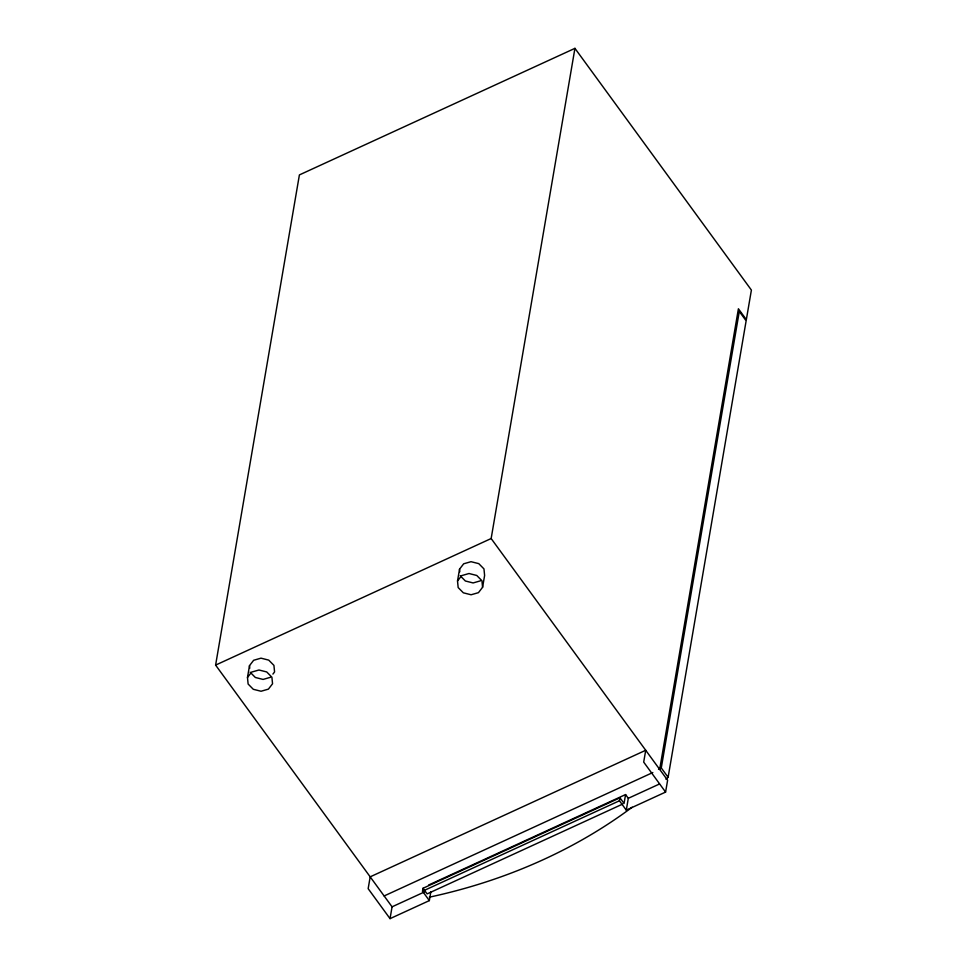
<?xml version="1.0" encoding="UTF-8"?>
<svg xmlns="http://www.w3.org/2000/svg" width="967" height="967" viewBox="0 0 967 967"><rect width="100%" height="100%" fill="white"/><g stroke="black" fill="none" stroke-linecap="round" stroke-linejoin="round"><path stroke-width="1.45" d="M430.859 891.731L429.348 900.603L390.039 918.65L392.07 906.828L215.605 665.103L299.395 174.918L574.93 48.35L751.395 290.076L746.343 319.642L738.413 308.775L659.675 769.394M247.479 677.468L251.613 672.101L258.963 669.998L266.711 671.944L271.896 677.202L272.549 683.778L268.403 689.133L261.054 691.248L253.306 689.302L248.12 684.032L247.479 677.468L249.498 665.647L253.644 660.28L260.993 658.164L268.729 660.123L273.927 665.381L274.568 671.944L272.912 674.096M457.524 580.986L459.543 569.164L463.677 563.797L471.026 561.694L478.774 563.64L483.959 568.898L484.612 575.474L482.581 587.295L478.447 592.662L471.098 594.765L463.35 592.819L458.165 587.561L457.524 580.986L461.658 575.631L469.007 573.516L476.755 575.462L481.941 580.732L482.581 587.295M429.348 900.603L422.506 891.223L423.014 888.274L619.956 797.811L624.053 803.432L625.576 794.56L428.635 885.023M619.956 797.811L619.448 800.761L626.29 810.141L665.586 792.082L667.605 780.26L491.151 538.534L574.93 48.35M626.29 810.141L628.308 798.307L625.576 794.56M668.112 777.299L661.271 767.931L739.296 311.447L746.137 320.814L668.112 777.299A528.333 430.666 9.7 0 1 665.985 779.257M215.605 665.103L491.151 538.534M658.527 769.188L661.271 767.931M384.129 895.962L652.822 772.536M422.506 891.223L619.448 800.761M392.07 906.828L424.586 891.888M628.308 798.307L659.482 783.995M622.688 804.061L427.112 893.895L423.014 888.274M480.466 580.829L473.117 582.944L465.369 580.998L460.183 575.728M270.422 677.311L263.084 679.426L255.336 677.468L250.139 672.21M665.586 792.082L643.696 762.105L645.726 750.271L370.18 876.839L368.161 888.673L390.039 918.65M459.543 569.164L459.796 571.787M249.498 665.647L249.752 668.27M632.188 807.203A528.333 430.666 9.7 0 1 429.312 897.183"/></g></svg>
